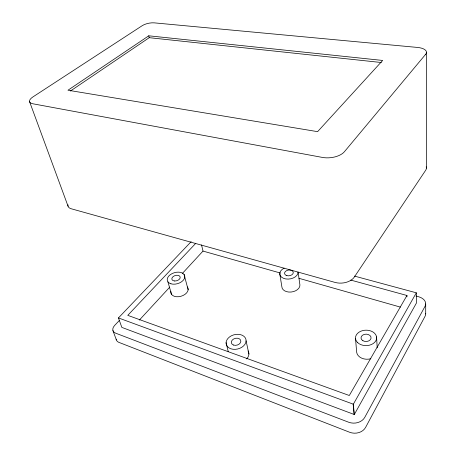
<?xml version="1.0" encoding="UTF-8"?>
<svg xmlns="http://www.w3.org/2000/svg" width="456" height="456" viewBox="0 0 456 456"><rect width="100%" height="100%" fill="white"/><g stroke="black" fill="none" stroke-linecap="round" stroke-linejoin="round"><path stroke-width="0.68" d="M425.699 313.956L425.699 303.935M426.394 168.144L426.491 52.394M191.161 241.669L118.457 317.929L121.843 327.397L354.306 414.527L416.425 303.04L416.322 292.809L354.489 276.097M354.306 414.527L353.343 404.198L416.322 292.809M350.778 280.087L406.957 295.488L349.302 395.506L127.771 315.352L195.658 243.43M139.354 320.106L169.735 287.16M182.275 273.56L203.005 251.074L201.529 244.923M119.483 320.329L114.599 325.481A8.179 5.347 -21.6 0 0 115.556 333.131L348.583 422.205A12.141 9.889 0.6 0 0 364.806 417.286L425.049 306.272A10.722 7.307 2.3 0 0 418.688 296.77L415.946 296.018M70.401 91.04L149.232 37.683L381.336 62.518M148.776 35.802L67.972 90.225L317.598 131.653L382.664 60.448L148.776 35.802L149.232 37.683M203.005 251.074L280.451 273.058M298.959 278.308L400.391 307.105M118.457 317.929L353.343 404.198M112.934 330.606L116.348 339.857M29.594 101.734L68.069 206.255M167.928 281.859L171.536 294.388M184.036 274.392L188.157 289.811M226.085 342.621L228.228 351.593M246.092 340.866A10.152 7.342 -13.9 0 1 230.873 348.783A10.152 7.342 -13.9 0 1 231.289 335.844A10.152 7.342 -13.9 0 1 246.092 340.866L248.919 354.044M279.767 273.788L281.848 286.704A9.086 6.116 -8.1 0 0 291.133 292.034A9.086 6.116 -8.1 0 0 299.917 284.977L298.093 272.004A9.217 6.071 -8.2 0 1 290.797 278.781A9.217 6.071 -8.2 0 1 280.4 275.88A9.217 6.071 -8.2 0 1 284.185 268.122M353.143 404.124L354.112 414.453M355.537 338.717L356.672 352.288A10.414 7.752 -0.1 0 0 370.848 358.712M376.57 336.893L377.209 347.808M406.957 295.488L406.986 296.845M426.206 166.839A12.38 6.663 -1.8 0 1 425.642 170.31L354.346 277.026A14.347 9.479 -4.2 0 1 335.08 282.429L71.239 208.768A10.727 5.5 -18 0 1 67.984 204.784M116.194 339.167A8.094 5.375 -21.9 0 0 118.965 342.399L349.609 432.248A11.981 9.895 1.3 0 0 365.609 427.375L425.055 316.304A10.602 7.336 2.7 0 0 425.687 313.477M248.075 350.949A9.992 7.381 -14.1 0 1 246.633 358.929M187.393 286.932A8.903 5.763 -16.4 0 1 180.884 296.297A8.903 5.763 -16.4 0 1 170.852 291.475M425.653 54.298L344.434 151.7A16.319 8.504 -6.1 0 1 322.443 157.428L32.826 103.774A11.896 4.668 -16 0 1 32.957 96.906L142.278 25.639A8.732 3.072 -12.1 0 1 154.208 22.857L417.479 47.435A13.817 5.728 -4.2 0 1 425.653 54.298M286.852 275.635A4.389 2.89 -8.2 0 0 293.282 272.471A4.389 2.89 -8.2 0 0 286.625 270.625A4.389 2.89 -8.2 0 0 286.852 275.635M233.569 345.067A4.834 3.494 -13.9 0 0 240.842 341.327A4.834 3.494 -13.9 0 0 233.82 338.899A4.834 3.494 -13.9 0 0 233.569 345.067M357.607 342.576A10.579 7.723 -0.7 0 0 375.801 340.871A10.579 7.723 -0.7 0 0 364.8 330.235A10.579 7.723 -0.7 0 0 357.607 342.576M170.909 283.797A9.029 5.711 -16.2 0 0 184.794 277.248A9.029 5.711 -16.2 0 0 172.351 273.469A9.029 5.711 -16.2 0 0 170.909 283.797M362.919 340.729A5.039 3.676 -0.7 0 0 371.03 338.335A5.039 3.676 -0.7 0 0 364.19 334.419A5.039 3.676 -0.7 0 0 362.919 340.729M174.528 280.981A4.298 2.719 -16.2 0 0 180.16 276.98A4.298 2.719 -16.2 0 0 173.36 276.416A4.298 2.719 -16.2 0 0 174.528 280.981"/></g></svg>
